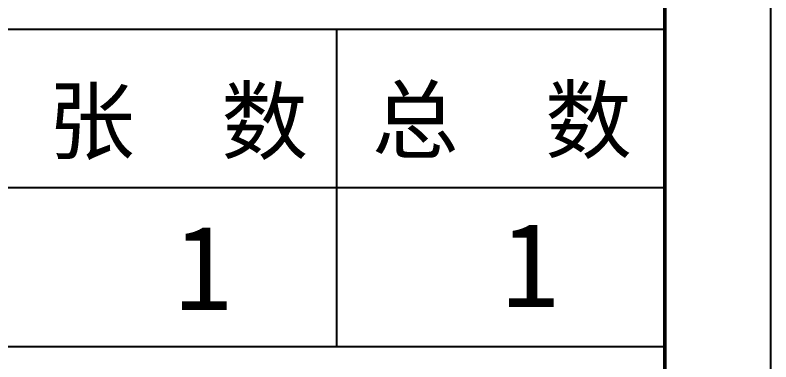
# Model space of a CAD drawing. Header units: millimetres. Extents: x 18255 to 228708, y -2217 to 146640.
# Drawn here: x 222396 to 228708, y 1461 to 4361 of the extents above; entities that cross this region are included whole.
import ezdxf

# ---------------------------------------------------------------- set-up
doc = ezdxf.new("R2010")
doc.units = ezdxf.units.MM
doc.layers.get('0').update_dxf_attribs({"color": 8})
for name, color, linetype, lineweight in [('标题栏', 8, 'Continuous', 25), ('注释及标注', 8, 'Continuous', 25), ('轮廓', 8, 'Continuous', 50)]:
    doc.layers.add(name, color=color, linetype=linetype, lineweight=lineweight)
doc.styles.get("Standard").update_dxf_attribs({"font": '', "height": 4})
doc.styles.get('Standard').set_extended_font_data('FangSong_GB2312')

msp = doc.modelspace()

# ---------------------------------------------------------------- linework, layer by layer
msp.add_line((228708.2, -2216.7), (228708.2, 146640.3))
at = {"layer": '标题栏', "color": 0}
for p, q in [((227823.2, -1331.7), (227823.2, 12208.8)), ((216849.9, 4243.8), (227823.2, 4243.8))]:
    msp.add_line(p, q, dxfattribs=at)
at = {"layer": '注释及标注', "color": 7}
for p, q in [((225079.7, 4243.8), (225079.7, 1588.8)), ((227823.2, 2916.3), (216849.2, 2916.3)), ((216849.2, 1588.8), (227823.2, 1588.8))]:
    msp.add_line(p, q, dxfattribs=at)
at = {"layer": '轮廓'}
msp.add_line((227823.2, -1331.7), (227823.2, 145755.3), dxfattribs=at)

# ---------------------------------------------------------------- texts
at = {"char_height": 708, "width": 4093.385, "attachment_point": 1}
for insert in [(226457.9, 2626.7), (223727.8, 2602.4)]:
    msp.add_mtext('1', dxfattribs=dict(at, insert=insert))
at = {"layer": '标题栏', "color": 0}
for s, p in [('张  数', (222671, 3209.4)), ('总  数', (225376, 3217.3))]:
    msp.add_text(s, height=531, dxfattribs=at).set_placement(p)

doc.saveas('drawing.dxf')
